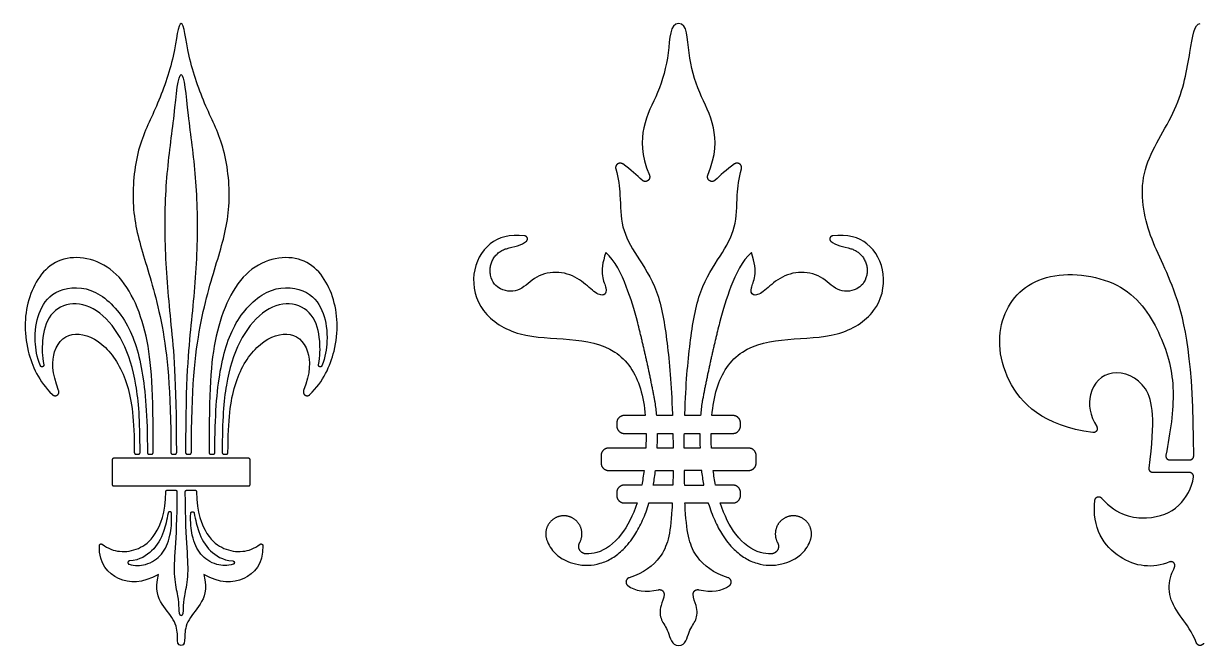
# Model space of a CAD drawing. Header units: millimetres. Extents: x -91 to 89, y -112 to 99.
# Drawn here: x -90.7 to 0.2, y 51 to 99.1 of the extents above; entities that cross this region are included whole.
import ezdxf

# ---------------------------------------------------------------- set-up
doc = ezdxf.new("R2010")
doc.units = ezdxf.units.MM
doc.header["$MEASUREMENT"] = 0
doc.layers.add('Layer 03', color=5, linetype='Continuous')

msp = doc.modelspace()

# ---------------------------------------------------------------- linework, layer by layer
at = {"layer": 'Layer 03'}
for p, q in [((-44.86, 68.18), (-44.86, 67.967)), ((-42.656, 68.765), (-44.274, 68.765)), ((-40.558, 68.765), (-41.773, 68.765)), ((-38.39, 68.765), (-39.605, 68.765)), ((-35.888, 68.765), (-37.507, 68.765)), ((-35.303, 67.967), (-35.303, 68.18)), ((-44.274, 67.382), (-42.594, 67.382)), ((-41.716, 67.382), (-40.524, 67.382)), ((-39.639, 67.382), (-38.447, 67.382)), ((-37.568, 67.382), (-35.888, 67.382)), ((-73.309, 65.459), (-83.708, 65.459)), ((-81.994, 65.772), (-81.815, 65.772)), ((-80.982, 65.772), (-80.803, 65.772)), ((-79.164, 65.772), (-78.985, 65.772)), ((-78.032, 65.772), (-77.854, 65.772)), ((-76.214, 65.772), (-76.035, 65.772)), ((-75.202, 65.772), (-75.024, 65.772)), ((-46.069, 65.666), (-46.069, 65.103)), ((-42.615, 66.251), (-45.484, 66.251)), ((-40.509, 66.251), (-41.736, 66.251)), ((-38.426, 66.251), (-39.654, 66.251)), ((-34.679, 66.251), (-37.548, 66.251)), ((-34.094, 65.103), (-34.094, 65.666)), ((-83.842, 65.325), (-83.842, 63.453)), ((-73.175, 63.453), (-73.175, 65.325)), ((-45.484, 64.518), (-42.755, 64.518)), ((-41.869, 64.518), (-40.509, 64.518)), ((-38.293, 64.518), (-39.654, 64.518)), ((-37.408, 64.518), (-34.679, 64.518)), ((-2.155, 65.34), (-0.591, 65.34)), ((-0.608, 64.354), (-3.44, 64.354)), ((-83.708, 63.32), (-73.309, 63.32)), ((-79.555, 63.006), (-78.967, 63.006)), ((-78.051, 63.006), (-77.462, 63.006)), ((-44.86, 62.802), (-44.86, 62.589)), ((-42.934, 63.387), (-44.274, 63.387)), ((-40.525, 63.387), (-42.04, 63.387)), ((-39.638, 63.387), (-38.123, 63.387)), ((-35.888, 63.387), (-37.229, 63.387)), ((-35.303, 62.589), (-35.303, 62.802)), ((-44.274, 62.004), (-43.29, 62.004)), ((-42.37, 62.004), (-40.57, 62.004)), ((-39.593, 62.004), (-37.793, 62.004)), ((-36.873, 62.004), (-35.888, 62.004))]:
    msp.add_line(p, q, dxfattribs=at)
for points, knots in [([(-78.509, 99.066), (-78.756, 99.066), (-78.924, 96.623), (-80.407, 92.476), (-81.97, 89.589), (-82.451, 84.773), (-81.42, 81.046), (-79.869, 76.18), (-79.303, 70.848), (-79.298, 65.906)], [275.546131, 275.546131, 275.546131, 275.546131, 277.782196, 280.018261, 282.254327, 284.490392, 286.726457, 288.962523, 291.178686, 291.178686, 291.178686, 291.178686]), ([(-77.72, 65.906), (-77.715, 70.848), (-77.148, 76.18), (-75.597, 81.046), (-74.566, 84.773), (-75.047, 89.589), (-76.61, 92.476), (-78.093, 96.623), (-78.262, 99.066), (-78.509, 99.066)], [259.913575, 259.913575, 259.913575, 259.913575, 262.129739, 264.365804, 266.601869, 268.837935, 271.074, 273.310065, 275.546131, 275.546131, 275.546131, 275.546131]), ([(-40.081, 99.066), (-40.766, 99.066), (-40.73, 96.759), (-41.631, 93.588), (-42.927, 91.456), (-42.994, 88.907), (-42.34, 87.344)], [339.598175, 339.598175, 339.598175, 339.598175, 340.202572, 340.806969, 341.411366, 341.918366, 341.918366, 341.918366, 341.918366]), ([(-37.823, 87.344), (-37.168, 88.907), (-37.236, 91.456), (-38.532, 93.588), (-39.433, 96.759), (-39.397, 99.066), (-40.081, 99.066)], [337.277984, 337.277984, 337.277984, 337.277984, 337.784984, 338.389381, 338.993778, 339.598175, 339.598175, 339.598175, 339.598175]), ([(-0.295, 65.637), (-0.303, 73.156), (-1.641, 78.848), (-3.995, 82.744), (-4.706, 87.881), (-1.347, 92.38), (-0.523, 97.131), (-0.231, 99.066), (0.198, 99.066)], [180.908407, 180.908407, 180.908407, 180.908407, 182.127712, 183.354524, 184.581337, 185.808149, 187.034961, 188.261773, 188.261773, 188.261773, 188.261773]), ([(-78.851, 65.906), (-78.855, 71.762), (-79.288, 75.823), (-79.823, 81.598), (-79.704, 87.332), (-78.991, 91.968), (-78.751, 95.123), (-78.509, 95.123)], [291.369373, 291.369373, 291.369373, 291.369373, 294.012655, 296.675988, 299.339322, 302.002656, 304.66599, 304.66599, 304.66599, 304.66599]), ([(-78.509, 95.123), (-78.267, 95.123), (-78.027, 91.968), (-77.314, 87.332), (-77.194, 81.598), (-77.729, 75.823), (-78.163, 71.762), (-78.166, 65.906)], [304.66599, 304.66599, 304.66599, 304.66599, 307.329323, 309.992656, 312.65599, 315.319324, 317.962606, 317.962606, 317.962606, 317.962606]), ([(-44.934, 87.82), (-44.719, 87.092), (-44.55, 85.523), (-44.587, 83.294), (-43.376, 81.156), (-41.606, 78.592), (-40.934, 74.474), (-40.636, 71.196), (-40.559, 68.804), (-40.558, 68.765)], [342.566086, 342.566086, 342.566086, 342.566086, 343.055521, 343.734466, 344.413411, 345.092356, 345.771301, 346.450246, 346.461352, 346.461352, 346.461352, 346.461352]), ([(-39.605, 68.765), (-39.604, 68.804), (-39.527, 71.196), (-39.229, 74.474), (-38.557, 78.592), (-36.786, 81.156), (-35.575, 83.294), (-35.612, 85.523), (-35.443, 87.092), (-35.229, 87.82)], [332.734998, 332.734998, 332.734998, 332.734998, 332.746104, 333.425049, 334.103994, 334.782939, 335.461884, 336.140829, 336.630264, 336.630264, 336.630264, 336.630264]), ([(-51.96, 82.645), (-53.147, 82.79), (-54.919, 82.263), (-56.229, 79.768), (-55.539, 76.674), (-52.484, 74.759), (-48.473, 74.766), (-44.71, 74.054), (-43.064, 71.512), (-42.72, 69.496), (-42.656, 68.765)], [352.562985, 352.562985, 352.562985, 352.562985, 353.089257, 353.6668, 354.244344, 354.821888, 355.399432, 355.976976, 356.554519, 356.861678, 356.861678, 356.861678, 356.861678]), ([(-37.507, 68.765), (-37.443, 69.496), (-37.099, 71.512), (-35.452, 74.054), (-31.69, 74.766), (-27.679, 74.759), (-24.624, 76.674), (-23.934, 79.768), (-25.243, 82.263), (-27.016, 82.79), (-28.203, 82.645)], [322.334672, 322.334672, 322.334672, 322.334672, 322.64183, 323.219374, 323.796918, 324.374462, 324.952006, 325.529549, 326.107093, 326.633365, 326.633365, 326.633365, 326.633365]), ([(-80.67, 65.906), (-80.671, 70.612), (-80.85, 75.122), (-83.358, 80.679), (-88.209, 81.464), (-90.562, 78.109), (-90.73, 74.108), (-89.491, 71.405), (-88.453, 70.379)], [251.978143, 251.978143, 251.978143, 251.978143, 254.569372, 257.185055, 259.800739, 262.416422, 265.032106, 267.069206, 267.069206, 267.069206, 267.069206]), ([(-68.564, 70.379), (-67.527, 71.405), (-66.287, 74.108), (-66.455, 78.109), (-68.809, 81.464), (-73.659, 80.679), (-76.167, 75.122), (-76.346, 70.612), (-76.348, 65.906)], [267.073143, 267.073143, 267.073143, 267.073143, 269.110243, 271.725927, 274.34161, 276.957294, 279.572977, 282.164206, 282.164206, 282.164206, 282.164206]), ([(-45.701, 81.358), (-45.985, 80.576), (-46.069, 79.41), (-45.597, 78.602), (-45.739, 77.949), (-46.591, 78.205), (-47.63, 79.335), (-49.317, 80), (-51.162, 79.608), (-52.27, 78.318), (-53.718, 78.303), (-54.481, 79.018), (-54.608, 79.624)], [349.108922, 349.108922, 349.108922, 349.108922, 349.385529, 349.662135, 349.938741, 350.215347, 350.491953, 350.768559, 351.045165, 351.321771, 351.598378, 351.787413, 351.787413, 351.787413, 351.787413]), ([(-43.079, 75.281), (-43.134, 75.506), (-43.477, 76.853), (-43.993, 78.575), (-44.988, 80.765), (-45.701, 81.358)], [347.805672, 347.805672, 347.805672, 347.805672, 347.917995, 348.513459, 349.108922, 349.108922, 349.108922, 349.108922]), ([(-34.462, 81.358), (-35.175, 80.765), (-36.17, 78.575), (-36.686, 76.853), (-37.028, 75.506), (-37.083, 75.281)], [330.087428, 330.087428, 330.087428, 330.087428, 330.682891, 331.278354, 331.390677, 331.390677, 331.390677, 331.390677]), ([(-25.555, 79.624), (-25.682, 79.018), (-26.445, 78.303), (-27.893, 78.318), (-29.001, 79.608), (-30.845, 80), (-32.532, 79.335), (-33.572, 78.205), (-34.424, 77.949), (-34.566, 78.602), (-34.094, 79.41), (-34.178, 80.576), (-34.462, 81.358)], [327.408937, 327.408937, 327.408937, 327.408937, 327.597972, 327.874579, 328.151185, 328.427791, 328.704397, 328.981003, 329.257609, 329.534215, 329.810821, 330.087428, 330.087428, 330.087428, 330.087428]), ([(-8.078, 67.454), (-11.94, 67.953), (-15.473, 71.564), (-15.46, 77.057), (-11.839, 80.184), (-5.309, 79.255), (-2.629, 74.874), (-1.602, 70.94), (-2.091, 67.494), (-2.445, 65.694)], [171.788462, 171.788462, 171.788462, 171.788462, 172.971182, 174.220579, 175.469977, 176.719374, 177.968771, 179.218168, 180.391259, 180.391259, 180.391259, 180.391259]), ([(-89.375, 72.606), (-89.658, 73.268), (-89.878, 74.833), (-89.605, 76.696), (-88.524, 78.49), (-85.426, 78.946), (-82.635, 76.323), (-81.408, 72.513), (-81.12, 68.777), (-81.116, 65.906)], [240.966147, 240.966147, 240.966147, 240.966147, 242.101685, 243.720086, 245.338486, 246.956887, 248.575288, 250.193689, 251.787498, 251.787498, 251.787498, 251.787498]), ([(-75.902, 65.906), (-75.897, 68.777), (-75.609, 72.513), (-74.383, 76.323), (-71.592, 78.946), (-68.493, 78.49), (-67.412, 76.696), (-67.139, 74.833), (-67.359, 73.268), (-67.642, 72.606)], [282.354851, 282.354851, 282.354851, 282.354851, 283.948661, 285.567061, 287.185462, 288.803863, 290.422264, 292.040664, 293.176202, 293.176202, 293.176202, 293.176202]), ([(-81.681, 65.906), (-81.685, 68.471), (-81.889, 71.298), (-82.901, 74.603), (-84.748, 76.942), (-86.915, 77.692), (-88.786, 76.713), (-89.272, 74.763), (-89.248, 73.38), (-89.121, 72.683)], [275.99607, 275.99607, 275.99607, 275.99607, 277.363133, 278.753826, 280.14452, 281.535213, 282.925907, 284.3166, 285.303233, 285.303233, 285.303233, 285.303233]), ([(-67.897, 72.683), (-67.769, 73.38), (-67.745, 74.763), (-68.231, 76.713), (-70.102, 77.692), (-72.27, 76.942), (-74.117, 74.603), (-75.129, 71.298), (-75.333, 68.471), (-75.336, 65.906)], [248.839116, 248.839116, 248.839116, 248.839116, 249.825749, 251.216442, 252.607136, 253.997829, 255.388523, 256.779216, 258.146279, 258.146279, 258.146279, 258.146279]), ([(-87.97, 70.697), (-88.508, 72.076), (-88.492, 74.183), (-86.79, 75.487), (-84.21, 74.323), (-82.486, 71.33), (-82.133, 68.467), (-82.127, 65.906)], [267.430125, 267.430125, 267.430125, 267.430125, 268.825539, 270.577935, 272.330331, 274.082728, 275.805413, 275.805413, 275.805413, 275.805413]), ([(-74.89, 65.906), (-74.884, 68.467), (-74.531, 71.33), (-72.807, 74.323), (-70.228, 75.487), (-68.526, 74.183), (-68.51, 72.076), (-69.048, 70.697)], [258.336936, 258.336936, 258.336936, 258.336936, 260.059621, 261.812018, 263.564414, 265.31681, 266.712224, 266.712224, 266.712224, 266.712224]), ([(-3.734, 64.687), (-3.255, 68.47), (-3.608, 71.374), (-6.775, 72.575), (-8.596, 70.711), (-8.321, 68.754), (-7.789, 67.905)], [168.226593, 168.226593, 168.226593, 168.226593, 169.102978, 170.004638, 170.906298, 171.652931, 171.652931, 171.652931, 171.652931]), ([(-41.773, 68.765), (-41.802, 69.112), (-41.854, 69.552), (-41.931, 69.989), (-41.949, 70.083)], [346.6690823, 346.6690823, 346.6690823, 346.6690823, 346.8474633, 346.8965272, 346.8965272, 346.8965272, 346.8965272]), ([(-38.214, 70.083), (-38.232, 69.989), (-38.309, 69.552), (-38.361, 69.112), (-38.39, 68.765)], [332.2998227, 332.2998227, 332.2998227, 332.2998227, 332.3488867, 332.5272679, 332.5272679, 332.5272679, 332.5272679]), ([(-42.594, 67.382), (-42.593, 67.183), (-42.596, 66.806), (-42.608, 66.428), (-42.615, 66.251)], [357.775926, 357.775926, 357.775926, 357.775926, 357.8566196, 357.9276627, 357.9276627, 357.9276627, 357.9276627]), ([(-41.736, 66.251), (-41.731, 66.378), (-41.719, 66.755), (-41.715, 67.133), (-41.716, 67.382)], [3.6589871, 3.6589871, 3.6589871, 3.6589871, 3.7244281, 3.8523168, 3.8523168, 3.8523168, 3.8523168]), ([(-38.447, 67.382), (-38.448, 67.133), (-38.443, 66.755), (-38.431, 66.378), (-38.426, 66.251)], [0.2099949, 0.2099949, 0.2099949, 0.2099949, 0.3378835, 0.4033245, 0.4033245, 0.4033245, 0.4033245]), ([(-37.548, 66.251), (-37.555, 66.428), (-37.567, 66.806), (-37.57, 67.183), (-37.568, 67.382)], [321.2686872, 321.2686872, 321.2686872, 321.2686872, 321.3397303, 321.420424, 321.420424, 321.420424, 321.420424]), ([(-42.04, 63.387), (-42.035, 63.411), (-41.967, 63.786), (-41.911, 64.164), (-41.869, 64.518)], [3.2262666, 3.2262666, 3.2262666, 3.2262666, 3.2388087, 3.4217727, 3.4217727, 3.4217727, 3.4217727]), ([(-38.123, 63.387), (-38.127, 63.411), (-38.196, 63.786), (-38.251, 64.164), (-38.293, 64.518)], [4.085349, 4.085349, 4.085349, 4.085349, 4.0978911, 4.2808551, 4.2808551, 4.2808551, 4.2808551]), ([(-7.411, 62.387), (-6.175, 60.988), (-3.542, 60.637), (-1.42, 61.491), (-0.413, 63.16), (-0.314, 64.024)], [165.382988, 165.382988, 165.382988, 165.382988, 166.05095, 166.791603, 167.449501, 167.449501, 167.449501, 167.449501]), ([(-84.607, 58.812), (-84.159, 58.468), (-83.183, 58.138), (-81.784, 58.394), (-80.504, 59.288), (-79.709, 61.243), (-79.689, 62.874)], [160.588014, 160.588014, 160.588014, 160.588014, 161.440288, 162.419453, 163.398617, 164.352301, 164.352301, 164.352301, 164.352301]), ([(-78.833, 62.872), (-78.836, 60.678), (-78.992, 58.271), (-79.104, 56.21), (-78.733, 54.741), (-78.683, 53.858), (-78.679, 53.315), (-78.509, 53.315)], [164.789292, 164.789292, 164.789292, 164.789292, 165.677179, 166.582979, 167.48878, 168.394581, 169.300381, 169.300381, 169.300381, 169.300381]), ([(-78.509, 53.315), (-78.338, 53.315), (-78.334, 53.858), (-78.285, 54.741), (-77.913, 56.21), (-78.025, 58.271), (-78.182, 60.678), (-78.185, 62.872)], [169.300381, 169.300381, 169.300381, 169.300381, 170.206182, 171.111982, 172.017783, 172.923584, 173.811471, 173.811471, 173.811471, 173.811471]), ([(-77.329, 62.874), (-77.308, 61.243), (-76.514, 59.288), (-75.233, 58.394), (-73.834, 58.138), (-72.858, 58.468), (-72.41, 58.812)], [144.572808, 144.572808, 144.572808, 144.572808, 145.526492, 146.505656, 147.48482, 148.337095, 148.337095, 148.337095, 148.337095]), ([(-50.261, 59.139), (-50.248, 59.102), (-50.156, 58.864), (-49.939, 58.461), (-49.536, 58.016), (-49.155, 57.744), (-48.668, 57.484), (-48.014, 57.248), (-47.084, 57.151), (-46.106, 57.304), (-45.173, 57.726), (-44.249, 58.466), (-43.468, 59.471), (-42.821, 60.69), (-42.509, 61.541), (-42.372, 61.997), (-42.37, 62.004)], [362.433396, 362.433396, 362.433396, 362.433396, 362.453555, 362.563913, 362.666359, 362.759556, 362.802583, 362.948974, 363.114071, 363.278033, 363.452058, 363.634303, 363.88098, 364.100066, 364.340647, 364.344417, 364.344417, 364.344417, 364.344417]), ([(-43.29, 62.004), (-43.608, 61.03), (-44.548, 59.217), (-45.978, 58.189), (-46.95, 58.066), (-47.222, 58.07)], [359.989564, 359.989564, 359.989564, 359.989564, 360.467572, 361.045116, 361.272587, 361.272587, 361.272587, 361.272587]), ([(-40.57, 62.004), (-40.578, 61.829), (-40.695, 59.591), (-41.17, 57.827), (-42.775, 56.57), (-43.897, 56.231)], [364.651976, 364.651976, 364.651976, 364.651976, 364.707412, 365.386357, 365.979291, 365.979291, 365.979291, 365.979291]), ([(-36.266, 56.231), (-37.387, 56.57), (-38.993, 57.827), (-39.468, 59.591), (-39.585, 61.829), (-39.593, 62.004)], [313.217059, 313.217059, 313.217059, 313.217059, 313.809993, 314.488938, 314.544374, 314.544374, 314.544374, 314.544374]), ([(-37.793, 62.004), (-37.791, 61.997), (-37.654, 61.541), (-37.342, 60.69), (-36.695, 59.471), (-35.914, 58.466), (-34.99, 57.726), (-34.057, 57.304), (-33.079, 57.151), (-32.149, 57.248), (-31.494, 57.484), (-31.008, 57.744), (-30.627, 58.016), (-30.224, 58.461), (-30.007, 58.864), (-29.915, 59.102), (-29.902, 59.139)], [314.851933, 314.851933, 314.851933, 314.851933, 314.855703, 315.096284, 315.31537, 315.562047, 315.744292, 315.918316, 316.082279, 316.247376, 316.393766, 316.436794, 316.529991, 316.632437, 316.742795, 316.762954, 316.762954, 316.762954, 316.762954]), ([(-32.941, 58.07), (-33.213, 58.066), (-34.185, 58.189), (-35.615, 59.217), (-36.555, 61.03), (-36.873, 62.004)], [317.923763, 317.923763, 317.923763, 317.923763, 318.151234, 318.728778, 319.206786, 319.206786, 319.206786, 319.206786]), ([(-2.158, 57.446), (-3.437, 56.901), (-6.292, 57.273), (-8.179, 60.08), (-7.926, 62.226)], [163.180498, 163.180498, 163.180498, 163.180498, 164.182906, 165.244932, 165.244932, 165.244932, 165.244932]), ([(-82.53, 57.268), (-82.097, 57.123), (-81.021, 57.191), (-79.943, 57.983), (-79.359, 59.187), (-79.213, 60.507), (-79.252, 61.208)], [-255.011466, -255.011466, -255.011466, -255.011466, -254.363456, -253.456725, -252.549994, -251.914285, -251.914285, -251.914285, -251.914285]), ([(-79.517, 61.223), (-79.611, 60.693), (-79.908, 59.497), (-80.547, 58.368), (-81.679, 57.587), (-82.497, 57.529)], [-251.739516, -251.739516, -251.739516, -251.739516, -251.084168, -250.09196, -249.267574, -249.267574, -249.267574, -249.267574]), ([(-74.488, 57.268), (-74.92, 57.123), (-75.996, 57.191), (-77.074, 57.983), (-77.658, 59.187), (-77.804, 60.507), (-77.765, 61.208)], [-255.011466, -255.011466, -255.011466, -255.011466, -254.363456, -253.456725, -252.549994, -251.914285, -251.914285, -251.914285, -251.914285]), ([(-77.5, 61.223), (-77.407, 60.693), (-77.109, 59.497), (-76.47, 58.368), (-75.338, 57.587), (-74.521, 57.529)], [-251.739516, -251.739516, -251.739516, -251.739516, -251.084167, -250.09196, -249.267574, -249.267574, -249.267574, -249.267574]), ([(-80.251, 56.483), (-81.519, 55.777), (-83.39, 55.8), (-84.865, 57.255), (-84.822, 58.71)], [157.330234, 157.330234, 157.330234, 157.330234, 158.938537, 160.456172, 160.456172, 160.456172, 160.456172]), ([(-72.195, 58.71), (-72.153, 57.255), (-73.627, 55.8), (-75.499, 55.777), (-76.766, 56.483)], [148.468937, 148.468937, 148.468937, 148.468937, 149.986572, 151.594874, 151.594874, 151.594874, 151.594874]), ([(-0.077, 51.176), (-0.431, 52.065), (-1.358, 53.279), (-2.265, 54.68), (-2.197, 56.154), (-1.864, 56.855), (-1.774, 57.049)], [161.677983, 161.677983, 161.677983, 161.677983, 162.010948, 162.434452, 162.857956, 163.035864, 163.035864, 163.035864, 163.035864]), ([(-41.208, 54.951), (-41.213, 54.647), (-41.571, 53.915), (-41.497, 52.893), (-40.83, 52.227), (-40.639, 50.99), (-40.081, 50.99)], [366.6614078, 366.6614078, 366.6614078, 366.6614078, 366.819047, 367.0524761, 367.2859052, 367.5193343, 367.5193343, 367.5193343, 367.5193343]), ([(-40.081, 50.99), (-39.524, 50.99), (-39.332, 52.227), (-38.666, 52.893), (-38.592, 53.915), (-38.949, 54.647), (-38.955, 54.951)], [367.5193343, 367.5193343, 367.5193343, 367.5193343, 367.7527635, 367.9861926, 368.2196217, 368.3772609, 368.3772609, 368.3772609, 368.3772609])]:
    msp.add_open_spline(points, degree=3, knots=knots, dxfattribs=at)
for points, weights, knots in [([(-44.4, 88.21), (-44.604, 88.349), (-44.804, 88.203), (-45.003, 88.057), (-44.934, 87.82)], [1, 0.817688979344, 1, 0.817688979344, 1], [342.4188678, 342.4188678, 342.4188678, 342.4924771, 342.4924771, 342.5660865, 342.5660865, 342.5660865]), ([(-35.229, 87.82), (-35.159, 88.057), (-35.359, 88.203), (-35.559, 88.349), (-35.763, 88.21)], [1, 0.817688979344, 1, 0.817688979344, 1], [336.6302637, 336.6302637, 336.6302637, 336.7038731, 336.7038731, 336.7774825, 336.7774825, 336.7774825]), ([(-42.34, 87.344), (-42.232, 87.086), (-42.458, 86.923), (-42.685, 86.76), (-42.895, 86.944)], [1, 0.782886796019, 1, 0.782886796019, 1], [341.918366, 341.918366, 341.918366, 341.9989465, 341.9989465, 342.079527, 342.079527, 342.079527]), ([(-37.268, 86.944), (-37.478, 86.76), (-37.704, 86.923), (-37.931, 87.086), (-37.823, 87.344)], [1, 0.782886796019, 1, 0.782886796019, 1], [337.1168232, 337.1168232, 337.1168232, 337.1974037, 337.1974037, 337.2779842, 337.2779842, 337.2779842]), ([(-51.827, 82.245), (-51.721, 82.347), (-51.767, 82.487), (-51.814, 82.627), (-51.96, 82.645)], [1, 0.845308025965, 1, 0.845308025965, 1], [352.47320233, 352.47320233, 352.47320233, 352.51809385, 352.51809385, 352.56298538, 352.56298538, 352.56298538]), ([(-28.203, 82.645), (-28.349, 82.627), (-28.396, 82.487), (-28.442, 82.347), (-28.336, 82.245)], [1, 0.845308025965, 1, 0.845308025965, 1], [326.63336455, 326.63336455, 326.63336455, 326.67825607, 326.67825607, 326.72314759, 326.72314759, 326.72314759]), ([(-89.121, 72.683), (-89.099, 72.565), (-89.214, 72.531), (-89.328, 72.496), (-89.375, 72.606)], [1, 0.745439950568, 1, 0.745439950568, 1], [240.7910423, 240.7910423, 240.7910423, 240.8785945, 240.8785945, 240.9661467, 240.9661467, 240.9661467]), ([(-67.642, 72.606), (-67.689, 72.496), (-67.804, 72.531), (-67.918, 72.565), (-67.897, 72.683)], [1, 0.745439950568, 1, 0.745439950568, 1], [248.6640118, 248.6640118, 248.6640118, 248.751564, 248.751564, 248.8391162, 248.8391162, 248.8391162]), ([(-88.453, 70.379), (-88.283, 70.21), (-88.083, 70.342), (-87.883, 70.473), (-87.97, 70.697)], [1, 0.777156772111, 1, 0.777156772111, 1], [267.0692061, 267.0692061, 267.0692061, 267.2496654, 267.2496654, 267.4301247, 267.4301247, 267.4301247]), ([(-69.048, 70.697), (-69.135, 70.473), (-68.934, 70.342), (-68.734, 70.21), (-68.564, 70.379)], [1, 0.777156772111, 1, 0.777156772111, 1], [266.7122243, 266.7122243, 266.7122243, 266.8926836, 266.8926836, 267.073143, 267.073143, 267.073143]), ([(-7.789, 67.905), (-7.69, 67.746), (-7.791, 67.588), (-7.892, 67.43), (-8.078, 67.454)], [1, 0.844742324119, 1, 0.844742324119, 1], [171.6529314, 171.6529314, 171.6529314, 171.7206969, 171.7206969, 171.7884625, 171.7884625, 171.7884625]), ([(-81.815, 65.772), (-81.76, 65.772), (-81.72, 65.812), (-81.681, 65.851), (-81.681, 65.906)], [1, 0.923753501852, 1, 0.923753501852, 1], [275.90174279, 275.90174279, 275.90174279, 275.94890619, 275.94890619, 275.99606958, 275.99606958, 275.99606958]), ([(-80.803, 65.772), (-80.748, 65.772), (-80.709, 65.812), (-80.67, 65.851), (-80.67, 65.906)], [1, 0.923846465027, 1, 0.923846465027, 1], [251.88387488, 251.88387488, 251.88387488, 251.93100914, 251.93100914, 251.9781434, 251.9781434, 251.9781434]), ([(-78.985, 65.772), (-78.93, 65.772), (-78.891, 65.812), (-78.851, 65.851), (-78.851, 65.906)], [1, 0.923826551226, 1, 0.923826551226, 1], [291.27509171, 291.27509171, 291.27509171, 291.32223221, 291.32223221, 291.36937272, 291.36937272, 291.36937272]), ([(-78.166, 65.906), (-78.166, 65.851), (-78.127, 65.812), (-78.088, 65.772), (-78.032, 65.772)], [1, 0.923826551223, 1, 0.923826551223, 1], [317.96260643, 317.96260643, 317.96260643, 318.00974693, 318.00974693, 318.05688743, 318.05688743, 318.05688743]), ([(-75.336, 65.906), (-75.336, 65.851), (-75.297, 65.812), (-75.258, 65.772), (-75.202, 65.772)], [1, 0.923753501852, 1, 0.923753501852, 1], [258.14627943, 258.14627943, 258.14627943, 258.19344282, 258.19344282, 258.24060622, 258.24060622, 258.24060622]), ([(-2.445, 65.694), (-2.472, 65.556), (-2.383, 65.448), (-2.294, 65.34), (-2.155, 65.34)], [1, 0.904229399032, 1, 0.904229399032, 1], [180.3912592, 180.3912592, 180.3912592, 180.4442062, 180.4442062, 180.4971531, 180.4971531, 180.4971531]), ([(-0.591, 65.34), (-0.468, 65.34), (-0.382, 65.427), (-0.295, 65.514), (-0.295, 65.637)], [1, 0.92377597511, 1, 0.92377597511, 1], [180.81409477, 180.81409477, 180.81409477, 180.86125112, 180.86125112, 180.90840747, 180.90840747, 180.90840747]), ([(-3.44, 64.354), (-3.574, 64.354), (-3.663, 64.454), (-3.751, 64.555), (-3.734, 64.687)], [1, 0.911365431318, 1, 0.911365431318, 1], [168.1247831, 168.1247831, 168.1247831, 168.175688, 168.175688, 168.2265928, 168.2265928, 168.2265928]), ([(-0.314, 64.024), (-0.299, 64.156), (-0.387, 64.255), (-0.476, 64.354), (-0.608, 64.354)], [1, 0.91262051204, 1, 0.91262051204, 1], [167.4495013, 167.4495013, 167.4495013, 167.500039, 167.500039, 167.5505766, 167.5505766, 167.5505766]), ([(-78.967, 63.006), (-78.911, 63.006), (-78.872, 62.967), (-78.833, 62.928), (-78.833, 62.872)], [1, 0.923747186767, 1, 0.923747186767, 1], [164.69496115, 164.69496115, 164.69496115, 164.74212652, 164.74212652, 164.78929189, 164.78929189, 164.78929189]), ([(-78.185, 62.872), (-78.185, 62.928), (-78.145, 62.967), (-78.106, 63.006), (-78.051, 63.006)], [1, 0.923747186767, 1, 0.923747186767, 1], [144.13581664, 144.13581664, 144.13581664, 144.18298201, 144.18298201, 144.23014738, 144.23014738, 144.23014738]), ([(-7.926, 62.226), (-7.904, 62.417), (-7.721, 62.474), (-7.538, 62.531), (-7.411, 62.387)], [1, 0.839064216278, 1, 0.839064216278, 1], [165.2449316, 165.2449316, 165.2449316, 165.3139599, 165.3139599, 165.3829881, 165.3829881, 165.3829881]), ([(-79.252, 61.208), (-79.259, 61.327), (-79.378, 61.334), (-79.497, 61.341), (-79.517, 61.223)], [1, 0.746370769777, 1, 0.746370769777, 1], [-251.9142852, -251.9142852, -251.9142852, -251.8269007, -251.8269007, -251.7395162, -251.7395162, -251.7395162]), ([(-77.765, 61.208), (-77.759, 61.327), (-77.64, 61.334), (-77.521, 61.341), (-77.5, 61.223)], [1, 0.746370769777, 1, 0.746370769777, 1], [-251.9142852, -251.9142852, -251.9142852, -251.8269007, -251.8269007, -251.7395162, -251.7395162, -251.7395162]), ([(-47.725, 58.939), (-47.355, 59.606), (-47.716, 60.278), (-48.077, 60.95), (-48.838, 61.01), (-49.598, 61.07), (-50.06, 60.462), (-50.522, 59.855), (-50.261, 59.139)], [1, 0.877792561036, 1, 0.877792561036, 1, 0.877792561036, 1, 0.877792561036, 1], [361.4787581, 361.4787581, 361.4787581, 361.7174174, 361.7174174, 361.9560768, 361.9560768, 362.1947362, 362.1947362, 362.4333956, 362.4333956, 362.4333956]), ([(-29.902, 59.139), (-29.641, 59.855), (-30.103, 60.462), (-30.565, 61.07), (-31.325, 61.01), (-32.086, 60.95), (-32.447, 60.278), (-32.808, 59.606), (-32.438, 58.939)], [1, 0.877792561036, 1, 0.877792561036, 1, 0.877792561036, 1, 0.877792561036, 1], [316.7629544, 316.7629544, 316.7629544, 317.0016137, 317.0016137, 317.2402731, 317.2402731, 317.4789325, 317.4789325, 317.7175919, 317.7175919, 317.7175919]), ([(-84.822, 58.71), (-84.82, 58.792), (-84.746, 58.827), (-84.672, 58.862), (-84.607, 58.812)], [1, 0.85286896538, 1, 0.85286896538, 1], [160.4561719, 160.4561719, 160.4561719, 160.5220928, 160.5220928, 160.5880137, 160.5880137, 160.5880137]), ([(-72.41, 58.812), (-72.346, 58.862), (-72.272, 58.827), (-72.197, 58.792), (-72.195, 58.71)], [1, 0.85286896538, 1, 0.85286896538, 1], [148.3370949, 148.3370949, 148.3370949, 148.4030157, 148.4030157, 148.4689366, 148.4689366, 148.4689366]), ([(-47.222, 58.07), (-47.553, 58.075), (-47.72, 58.362), (-47.886, 58.649), (-47.725, 58.939)], [1, 0.870081557025, 1, 0.870081557025, 1], [361.2725866, 361.2725866, 361.2725866, 361.3756723, 361.3756723, 361.4787581, 361.4787581, 361.4787581]), ([(-32.438, 58.939), (-32.277, 58.649), (-32.443, 58.362), (-32.609, 58.075), (-32.941, 58.07)], [1, 0.870081557025, 1, 0.870081557025, 1], [317.7175919, 317.7175919, 317.7175919, 317.8206776, 317.8206776, 317.9237633, 317.9237633, 317.9237633]), ([(-82.497, 57.529), (-82.606, 57.521), (-82.62, 57.412), (-82.634, 57.303), (-82.53, 57.268)], [1, 0.77353591181, 1, 0.77353591181, 1], [-249.2675739, -249.2675739, -249.2675739, -249.1852066, -249.1852066, -249.1028392, -249.1028392, -249.1028392]), ([(-74.521, 57.529), (-74.411, 57.521), (-74.398, 57.412), (-74.384, 57.303), (-74.488, 57.268)], [1, 0.773535911809, 1, 0.773535911809, 1], [-249.2675739, -249.2675739, -249.2675739, -249.1852066, -249.1852066, -249.1028392, -249.1028392, -249.1028392]), ([(-1.774, 57.049), (-1.687, 57.233), (-1.829, 57.38), (-1.97, 57.526), (-2.158, 57.446)], [1, 0.823840094149, 1, 0.823840094149, 1], [163.0358638, 163.0358638, 163.0358638, 163.108181, 163.108181, 163.1804982, 163.1804982, 163.1804982]), ([(-43.897, 56.231), (-44.103, 56.168), (-44.141, 55.956), (-44.178, 55.744), (-44.007, 55.615)], [1, 0.852431807614, 1, 0.852431807614, 1], [365.9792906, 365.9792906, 365.9792906, 366.0453119, 366.0453119, 366.1113332, 366.1113332, 366.1113332]), ([(-36.156, 55.615), (-35.984, 55.744), (-36.022, 55.956), (-36.06, 56.168), (-36.266, 56.231)], [1, 0.852431807614, 1, 0.852431807614, 1], [313.0850168, 313.0850168, 313.0850168, 313.151038, 313.151038, 313.2170593, 313.2170593, 313.2170593]), ([(-41.644, 55.298), (-41.476, 55.34), (-41.34, 55.232), (-41.205, 55.124), (-41.208, 54.951)], [1, 0.896806494875, 1, 0.896806494875, 1], [366.5514161, 366.5514161, 366.5514161, 366.6064119, 366.6064119, 366.6614078, 366.6614078, 366.6614078]), ([(-38.955, 54.951), (-38.958, 55.124), (-38.823, 55.232), (-38.687, 55.34), (-38.519, 55.298)], [1, 0.896806494875, 1, 0.896806494875, 1], [368.3772609, 368.3772609, 368.3772609, 368.4322567, 368.4322567, 368.4872526, 368.4872526, 368.4872526]), ([(0.473, 51.176), (0.399, 50.99), (0.198, 50.99), (-0.002, 50.99), (-0.077, 51.176)], [1, 0.827820444009, 1, 0.827820444009, 1], [161.5350424, 161.5350424, 161.5350424, 161.6065126, 161.6065126, 161.6779828, 161.6779828, 161.6779828])]:
    msp.add_rational_spline(points, weights, degree=2, knots=knots, dxfattribs=at)
for points in [[(-42.895, 86.944), (-43.298, 87.297), (-43.752, 87.77), (-44.4, 88.21)], [(-35.763, 88.21), (-36.411, 87.77), (-36.864, 87.297), (-37.268, 86.944)], [(-53.388, 81.662), (-52.821, 81.828), (-52.186, 81.9), (-51.827, 82.245)], [(-28.336, 82.245), (-27.976, 81.9), (-27.342, 81.828), (-26.775, 81.662)], [(-40.524, 67.382), (-40.517, 67.011), (-40.512, 66.632), (-40.509, 66.251)], [(-39.654, 66.251), (-39.651, 66.632), (-39.646, 67.011), (-39.639, 67.382)], [(-42.755, 64.518), (-42.802, 64.132), (-42.862, 63.753), (-42.934, 63.387)], [(-40.509, 64.518), (-40.512, 64.132), (-40.517, 63.753), (-40.525, 63.387)], [(-39.654, 64.518), (-39.651, 64.132), (-39.646, 63.753), (-39.638, 63.387)], [(-37.229, 63.387), (-37.301, 63.753), (-37.36, 64.132), (-37.408, 64.518)], [(-78.509, 50.99), (-78.798, 50.99), (-78.759, 51.534), (-78.846, 52.813), (-80.057, 54.125), (-80.547, 55.264), (-80.251, 56.483)], [(-76.766, 56.483), (-76.47, 55.264), (-76.961, 54.125), (-78.172, 52.813), (-78.258, 51.534), (-78.22, 50.99), (-78.509, 50.99)], [(-44.007, 55.615), (-43.476, 55.213), (-42.585, 55.064), (-41.644, 55.298)], [(-38.519, 55.298), (-37.577, 55.064), (-36.687, 55.213), (-36.156, 55.615)]]:
    msp.add_open_spline(points, degree=3, dxfattribs=at)
for points, weights in [([(-54.608, 79.624), (-54.939, 81.206), (-53.388, 81.662)], [1, 0.734686900241, 1]), ([(-26.775, 81.662), (-25.224, 81.206), (-25.555, 79.624)], [1, 0.734686900241, 1]), ([(-41.949, 70.083), (-42.447, 72.697), (-43.079, 75.281)], [1, 0.999670192358, 1]), ([(-37.083, 75.281), (-37.715, 72.697), (-38.214, 70.083)], [1, 0.999670192358, 1]), ([(-44.274, 68.765), (-44.86, 68.765), (-44.86, 68.18)], [1, 0.707106781187, 1]), ([(-35.303, 68.18), (-35.303, 68.765), (-35.888, 68.765)], [1, 0.707106781187, 1]), ([(-44.86, 67.967), (-44.86, 67.382), (-44.274, 67.382)], [1, 0.707106781186, 1]), ([(-35.888, 67.382), (-35.303, 67.382), (-35.303, 67.967)], [1, 0.707106781186, 1]), ([(-83.708, 65.459), (-83.842, 65.459), (-83.842, 65.325)], [1, 0.707106781186, 1]), ([(-82.127, 65.906), (-82.127, 65.772), (-81.994, 65.772)], [1, 0.707910693165, 1]), ([(-81.116, 65.906), (-81.116, 65.772), (-80.982, 65.772)], [1, 0.707634287979, 1]), ([(-79.298, 65.906), (-79.297, 65.772), (-79.164, 65.772)], [1, 0.707463681517, 1]), ([(-77.854, 65.772), (-77.72, 65.772), (-77.72, 65.906)], [1, 0.707463681516, 1]), ([(-76.348, 65.906), (-76.348, 65.773), (-76.215, 65.772)], [1, 0.709097520258, 1]), ([(-76.215, 65.772), (-76.214, 65.772), (-76.214, 65.772)], [1, 0.999995523645, 1]), ([(-76.035, 65.772), (-75.902, 65.772), (-75.902, 65.906)], [1, 0.707634287974, 1]), ([(-75.024, 65.772), (-74.89, 65.772), (-74.89, 65.906)], [1, 0.707910693195, 1]), ([(-73.175, 65.325), (-73.175, 65.459), (-73.309, 65.459)], [1, 0.707106781187, 1]), ([(-45.484, 66.251), (-46.069, 66.251), (-46.069, 65.666)], [1, 0.707106781187, 1]), ([(-34.094, 65.666), (-34.094, 66.251), (-34.679, 66.251)], [1, 0.707106781187, 1]), ([(-46.069, 65.103), (-46.069, 64.518), (-45.484, 64.518)], [1, 0.707106781186, 1]), ([(-34.679, 64.518), (-34.094, 64.518), (-34.094, 65.103)], [1, 0.707106781186, 1]), ([(-83.842, 63.453), (-83.842, 63.32), (-83.708, 63.32)], [1, 0.707106781187, 1]), ([(-79.689, 62.874), (-79.687, 63.006), (-79.555, 63.006)], [1, 0.711455705209, 1]), ([(-77.462, 63.006), (-77.33, 63.006), (-77.329, 62.874)], [1, 0.711455705209, 1]), ([(-73.309, 63.32), (-73.175, 63.32), (-73.175, 63.453)], [1, 0.707106781186, 1]), ([(-44.274, 63.387), (-44.86, 63.387), (-44.86, 62.802)], [1, 0.707106781187, 1]), ([(-35.303, 62.802), (-35.303, 63.387), (-35.888, 63.387)], [1, 0.707106781187, 1]), ([(-44.86, 62.589), (-44.86, 62.004), (-44.274, 62.004)], [1, 0.707106781186, 1]), ([(-35.888, 62.004), (-35.303, 62.004), (-35.303, 62.589)], [1, 0.707106781186, 1])]:
    msp.add_rational_spline(points, weights, degree=2, dxfattribs=at)

doc.saveas('drawing.dxf')
